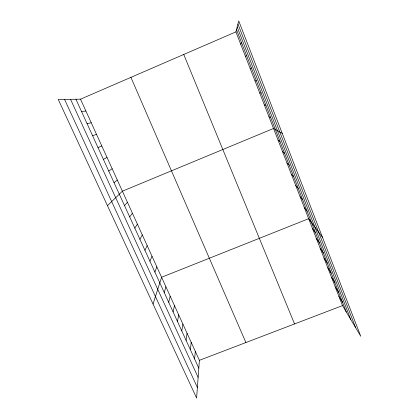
<?xml version="1.0" encoding="UTF-8"?>
<svg xmlns="http://www.w3.org/2000/svg" width="419" height="419" viewBox="0 0 419 419"><rect width="100%" height="100%" fill="white"/><g stroke="black" fill="none" stroke-linecap="round" stroke-linejoin="round"><path stroke-width="0.63" d="M80.511 99.188L199.392 360.319L196.605 398.05L58.236 99.423L80.511 99.188L235.902 31.875L238.746 20.95L360.764 336.279L342.512 305.608L235.902 31.875M194.605 358.989L195.312 351.352M190.367 349.718L191.2 342.323M186.099 340.375L187.063 333.231M181.799 330.963L182.894 324.07M177.467 321.483L178.693 314.847M173.099 311.93L174.461 305.551M168.7 302.303L170.198 296.191M164.269 292.603L165.903 286.758M153.045 304.042L161.582 277.258L308.662 218.687L322.441 237.238M154.889 272.072L156.821 266.803M240.752 44.32L241.496 42.508M149.934 261.226L152.024 256.266M144.937 250.29L147.184 245.644M139.899 239.259L142.308 234.928M134.813 228.135L137.395 224.128M245.555 56.659L246.461 55.271M129.686 216.916L132.435 213.24M124.516 205.603L127.439 202.262M107.463 205.671L122.395 191.19L273.523 128.471L282.249 133.378M250.321 68.889L251.379 67.92M114.041 182.679L117.315 180.029M108.741 171.067L112.187 168.768M103.388 159.356L107.023 157.418M255.04 81.014L256.255 80.453M97.988 147.546L101.812 145.969M199.392 360.319L342.512 305.608M92.541 135.625L96.553 134.42M87.052 123.605L91.253 122.777M259.722 93.034L261.089 92.877M81.506 111.475L85.905 111.03M264.363 104.949L265.876 105.19M268.961 116.76L270.622 117.388M278.048 140.082L279.992 141.475M282.532 151.599L284.611 153.359M286.978 163.017L289.194 165.138M291.388 174.335L293.735 176.818M295.762 185.565L298.239 188.393M300.093 196.7L302.701 199.873M304.393 207.74L307.127 211.249M312.537 228.638L315.502 232.786M316.382 238.511L319.461 242.952M320.2 248.31L323.384 253.045M323.987 258.041L327.281 263.059M327.747 267.694L331.146 272.994M331.481 277.278L334.98 282.856M335.184 286.79L338.788 292.645M338.861 296.233L342.564 302.356M64.536 99.355L197.386 387.496M70.528 99.293L198.135 377.367M75.918 99.235L198.81 368.196M130.922 77.353L245.895 342.543M183.747 54.47L294.552 323.945M237.175 26.989L350.745 319.446M236.489 29.629L346.314 311.998M237.94 24.051L355.647 327.679"/></g></svg>
